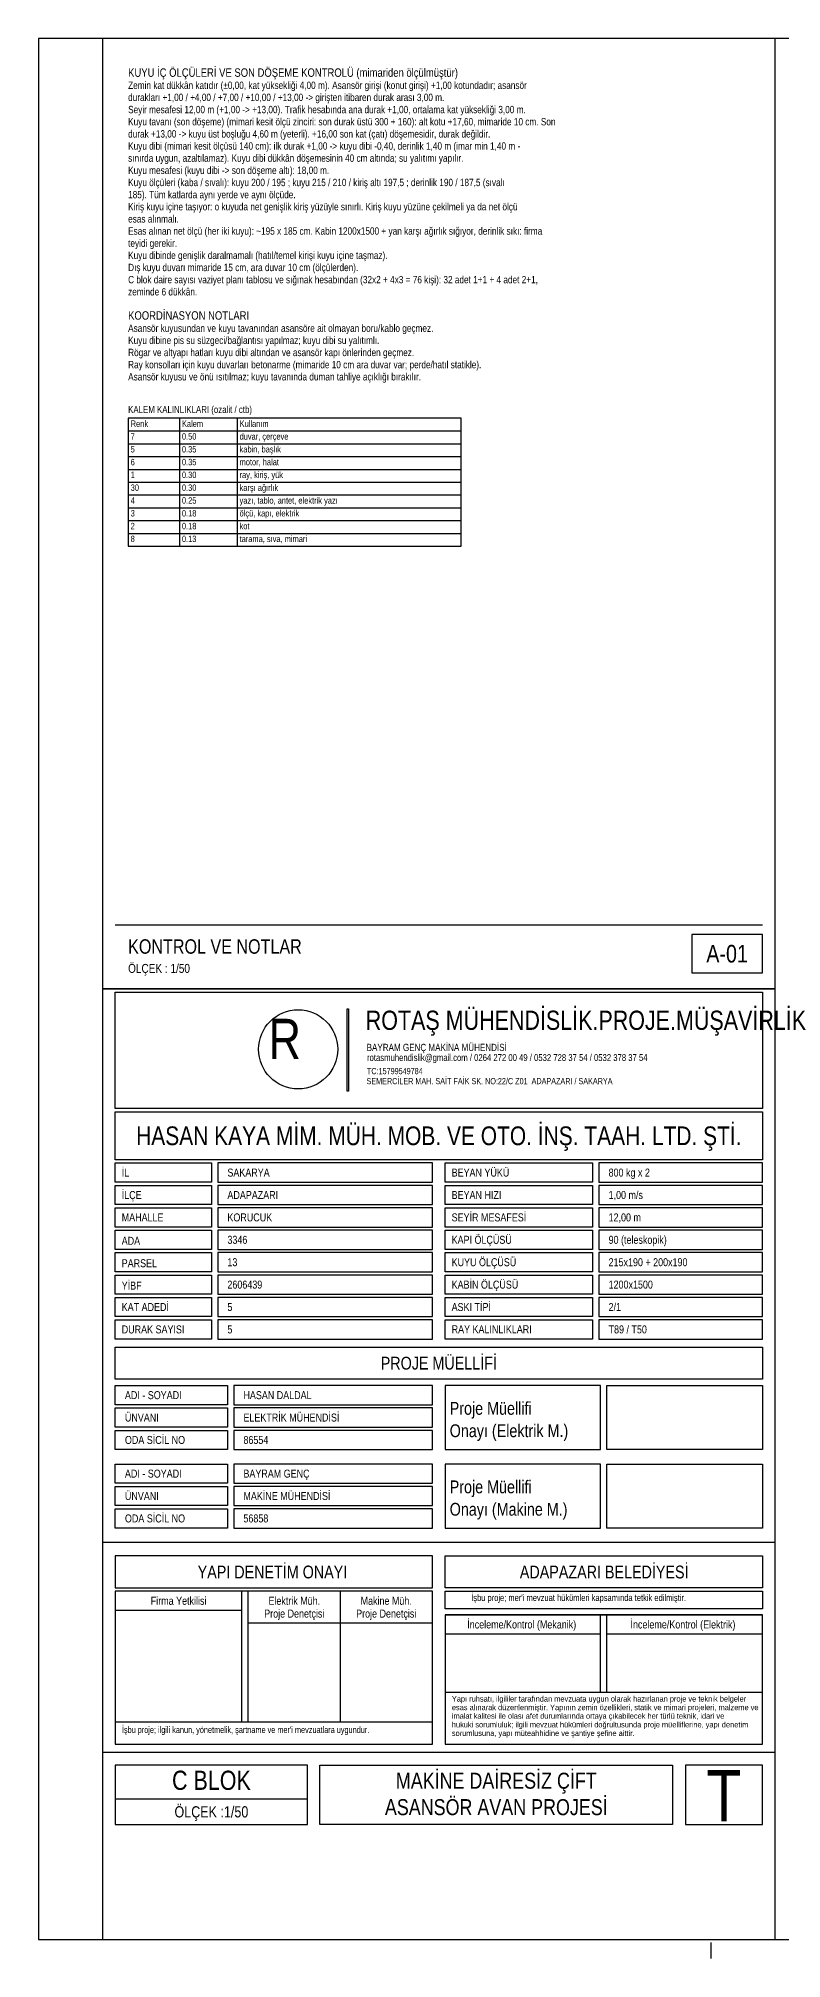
# Model space of a CAD drawing. Header units: centimetres. Extents: x 0 to 13234, y -30 to 2970.
# Drawn here: x 0 to 1160, y -30 to 2970 of the extents above; entities that cross this region are included whole.
import ezdxf
from ezdxf.enums import TextEntityAlignment as Align

# ---------------------------------------------------------------- set-up
doc = ezdxf.new("R2010")
doc.units = ezdxf.units.CM
doc.linetypes.add('CENTER', pattern=[40, 25, -5, 5, -5])
for name, color, linetype in [('SCOTT-ANTET', 4, 'CONTINUOUS'), ('SCOTT-BASLIK', 5, 'CONTINUOUS'), ('SCOTT-CERCEVE', 7, 'CONTINUOUS'), ('SCOTT-EKSEN', 8, 'CENTER'), ('SCOTT-TABLO', 4, 'CONTINUOUS'), ('SCOTT-YAZI', 4, 'CONTINUOUS')]:
    doc.layers.add(name, color=color, linetype=linetype)
doc.styles.get("Standard").update_dxf_attribs({"font": 'arial.ttf', "width": 0.8})

msp = doc.modelspace()

# ---------------------------------------------------------------- linework, layer by layer
at = {"layer": 'SCOTT-ANTET'}
for p, q in [((120, 1585), (1130, 1585)), ((1150, 620), (100, 620)), ((615, 544), (120, 544)), ((317.5, 339.3), (317.5, 544)), ((327.5, 339.3), (327.5, 544)), ((471.2, 544), (471.2, 339.3)), ((317.5, 514), (120, 514)), ((615, 494), (327.5, 494)), ((877.5, 385.7), (877.5, 507)), ((887.5, 385.7), (887.5, 507)), ((877.5, 477), (635, 477)), ((1130, 477), (887.5, 477)), ((1130, 385.7), (635, 385.7)), ((615, 339.3), (120, 339.3)), ((1150, 292.2), (100, 292.2)), ((420, 219.3), (120, 219.3))]:
    msp.add_line(p, q, dxfattribs=at)
msp.add_lwpolyline([(1020, 1510), (1130, 1510), (1130, 1570), (1020, 1570)], close=True, dxfattribs=at)
for points in [[(100, 0), (1150, 0), (1150, 1485), (100, 1485), (100, 0)], [(120, 1298), (120, 1480), (1130, 1480), (1130, 1298), (120, 1298)], [(483.9, 1325), (481.7, 1325), (481.7, 1453.9), (483.9, 1453.9), (483.9, 1325)], [(120, 1218), (120, 1293), (1130, 1293), (1130, 1218), (120, 1218)], [(120, 1213), (270, 1213), (270, 1183), (120, 1183), (120, 1213)], [(615, 1213), (280, 1213), (280, 1183), (615, 1183), (615, 1213)], [(635, 1213), (865, 1213), (865, 1183), (635, 1183), (635, 1213)], [(1130, 1213), (875, 1213), (875, 1183), (1130, 1183), (1130, 1213)], [(120, 1148), (120, 1178), (270, 1178), (270, 1148), (120, 1148)], [(615, 1178), (280, 1178), (280, 1148), (615, 1148), (615, 1178)], [(635, 1148), (635, 1178), (865, 1178), (865, 1148), (635, 1148)], [(1130, 1178), (875, 1178), (875, 1148), (1130, 1148), (1130, 1178)], [(120, 1143), (270, 1143), (270, 1113), (120, 1113), (120, 1143)], [(615, 1143), (280, 1143), (280, 1113), (615, 1113), (615, 1143)], [(635, 1143), (865, 1143), (865, 1113), (635, 1113), (635, 1143)], [(1130, 1143), (875, 1143), (875, 1113), (1130, 1113), (1130, 1143)], [(120, 1078), (120, 1108), (270, 1108), (270, 1078), (120, 1078)], [(615, 1108), (280, 1108), (280, 1078), (615, 1078), (615, 1108)], [(635, 1078), (635, 1108), (865, 1108), (865, 1078), (635, 1078)], [(1130, 1108), (875, 1108), (875, 1078), (1130, 1078), (1130, 1108)], [(120, 1073), (270, 1073), (270, 1043), (120, 1043), (120, 1073)], [(615, 1073), (280, 1073), (280, 1043), (615, 1043), (615, 1073)], [(635, 1073), (865, 1073), (865, 1043), (635, 1043), (635, 1073)], [(1130, 1073), (875, 1073), (875, 1043), (1130, 1043), (1130, 1073)], [(120, 1008), (120, 1038), (270, 1038), (270, 1008), (120, 1008)], [(615, 1038), (280, 1038), (280, 1008), (615, 1008), (615, 1038)], [(635, 1008), (635, 1038), (865, 1038), (865, 1008), (635, 1008)], [(1130, 1038), (875, 1038), (875, 1008), (1130, 1008), (1130, 1038)], [(120, 973), (120, 1003), (270, 1003), (270, 973), (120, 973)], [(615, 1003), (280, 1003), (280, 973), (615, 973), (615, 1003)], [(635, 973), (635, 1003), (865, 1003), (865, 973), (635, 973)], [(1130, 1003), (875, 1003), (875, 973), (1130, 973), (1130, 1003)], [(120, 938), (120, 968), (270, 968), (270, 938), (120, 938)], [(615, 968), (280, 968), (280, 938), (615, 938), (615, 968)], [(635, 938), (635, 968), (865, 968), (865, 938), (635, 938)], [(1130, 968), (875, 968), (875, 938), (1130, 938), (1130, 968)], [(120, 875.3), (120, 925.3), (1130, 925.3), (1130, 875.3), (120, 875.3)], [(120, 865.3), (295, 865.3), (295, 835.3), (120, 835.3), (120, 865.3)], [(615, 865.3), (305, 865.3), (305, 835.3), (615, 835.3), (615, 865.3)], [(635, 765.3), (877.5, 765.3), (877.5, 865.3), (635, 865.3), (635, 765.3)], [(1130, 865.3), (1130, 765.3), (887.5, 765.3), (887.5, 865.3), (1130, 865.3)], [(120, 800.3), (120, 830.3), (295, 830.3), (295, 800.3), (120, 800.3)], [(615, 830.3), (305, 830.3), (305, 800.3), (615, 800.3), (615, 830.3)], [(120, 765.3), (120, 795.3), (295, 795.3), (295, 765.3), (120, 765.3)], [(615, 795.3), (305, 795.3), (305, 765.3), (615, 765.3), (615, 795.3)], [(120, 742.7), (295, 742.7), (295, 712.7), (120, 712.7), (120, 742.7)], [(615, 742.7), (305, 742.7), (305, 712.7), (615, 712.7), (615, 742.7)], [(635, 642.7), (877.5, 642.7), (877.5, 742.7), (635, 742.7), (635, 642.7)], [(1130, 742.7), (1130, 642.7), (887.5, 642.7), (887.5, 742.7), (1130, 742.7)], [(120, 677.7), (120, 707.7), (295, 707.7), (295, 677.7), (120, 677.7)], [(615, 707.7), (305, 707.7), (305, 677.7), (615, 677.7), (615, 707.7)], [(120, 642.7), (120, 672.7), (295, 672.7), (295, 642.7), (120, 642.7)], [(615, 672.7), (305, 672.7), (305, 642.7), (615, 642.7), (615, 672.7)], [(120, 599), (120, 549), (615, 549), (615, 599), (120, 599)], [(1130, 599), (1130, 549), (635, 549), (635, 599), (1130, 599)], [(615, 305), (615, 544), (120, 544), (120, 305), (615, 305)], [(1130, 544), (1130, 516.2), (635, 516.2), (635, 544), (1130, 544)], [(635, 507), (1130, 507), (635, 507), (635, 305), (1130, 305), (1130, 507)], [(420, 272.2), (120, 272.2), (120, 179.3), (420, 179.3), (420, 272.2)], [(990, 272.2), (990, 179.3), (439.5, 179.3), (439.5, 272.2), (990, 272.2)], [(1010, 272.2), (1010, 179.3), (1130, 179.3), (1130, 272.2), (1010, 272.2)]]:
    msp.add_lwpolyline(points, dxfattribs=at)
msp.add_circle((405.4, 1390.6), 61.8, dxfattribs=at)
at = {"layer": 'SCOTT-CERCEVE'}
for p, q in [((1150, 0), (1150, 2970)), ((100, 1485), (1150, 1485))]:
    msp.add_line(p, q, dxfattribs=at)
for points in [[(0, 0), (13233.7, 0), (13233.7, 2970), (0, 2970)], [(100, 0), (13208.7, 0), (13208.7, 2970), (100, 2970)]]:
    msp.add_lwpolyline(points, close=True, dxfattribs=at)
at = {"layer": 'SCOTT-EKSEN'}
msp.add_line((1050, -30), (1050, -5), dxfattribs=at)
at = {"layer": 'SCOTT-TABLO'}
for p, q in [((220, 2376.7), (220, 2176.7)), ((310, 2376.7), (310, 2176.7)), ((140, 2356.7), (660, 2356.7)), ((140, 2336.7), (660, 2336.7)), ((140, 2316.7), (660, 2316.7)), ((140, 2296.7), (660, 2296.7)), ((140, 2276.7), (660, 2276.7)), ((140, 2256.7), (660, 2256.7)), ((140, 2236.7), (660, 2236.7)), ((140, 2216.7), (660, 2216.7)), ((140, 2196.7), (660, 2196.7))]:
    msp.add_line(p, q, dxfattribs=at)
msp.add_lwpolyline([(140, 2176.7), (660, 2176.7), (660, 2376.7), (140, 2376.7)], close=True, dxfattribs=at)

# ---------------------------------------------------------------- texts
at = {"layer": 'SCOTT-ANTET', "width": 0.8}
for s, height, p in [('A-01', 27.5, (1075, 1540)), ('HASAN KAYA MİM. MÜH. MOB. VE OTO. İNŞ. TAAH. LTD. ŞTİ.', 29.271, (625, 1255.5)), ('PROJE MÜELLİFİ', 20, (625, 900.3)), ('YAPI DENETİM ONAYI', 20, (365.3, 574)), ('ADAPAZARI BELEDİYESİ', 20, (883.1, 574)), ('Firma Yetkilisi', 12.5, (218.8, 529)), ('Proje Denetçisi', 12.5, (399.4, 509)), ('Elektrik Müh.', 12.5, (399.4, 529)), ('Proje Denetçisi', 12.5, (542.9, 509)), ('Makine Müh.', 12.5, (542.9, 529)), ('İnceleme/Kontrol (Mekanik)', 12.5, (754.4, 492)), ('İnceleme/Kontrol (Elektrik)', 12.5, (1006.1, 492)), ('C BLOK', 30, (270, 248.6)), ('MAKİNE DAİRESİZ ÇİFT', 25, (714.7, 247.9)), ('T', 80, (1070, 224.4)), ('ÖLÇEK :1/50', 17.5, (270, 199.3)), ('ASANSÖR AVAN PROJESİ', 25, (714.7, 206.6))]:
    msp.add_text(s, height=height, dxfattribs=at).set_placement(p, align=Align.MIDDLE_CENTER)
msp.add_text('ÖLÇEK : 1/50', height=14, dxfattribs=at).set_placement((140, 1510))
for s, height, p in [('ROTAŞ MÜHENDİSLİK.PROJE.MÜŞAVİRLİK', 30, (510.9, 1451)), ('R', 63, (359.1, 1438.3)), ('BAYRAM GENÇ MAKİNA MÜHENDİSİ', 11.26, (512.3, 1399.2)), ('rotasmuhendislik@gmail.com / 0264 272 00 49 / 0532 728 37 54 / 0532 378 37 54', 10.756, (512.9, 1383.1)), ('TC:15799549784', 9.68, (512.8, 1361.4)), ('SEMERCİLER MAH. SAİT FAİK SK. NO:22/C Z01  ADAPAZARI / SAKARYA', 9.68, (512.1, 1345.8)), ("İşbu proje; mer'i mevzuat hükümleri kapsamında tetkik edilmiştir.", 10.5, (675.5, 539.1)), ('Yapı ruhsatı, ilgililer tarafından mevzuata uygun olarak hazırlanan proje ve teknik belgeler', 8.67, (645.3, 380.2)), ('esas alınarak düzenlenmiştir. Yapının zemin özellikleri, statik ve mimari projeleri, malzeme ve', 8.67, (645.3, 366.8)), ("İşbu proje; ilgili kanun, yönetmelik, şartname ve mer'i mevzuatlara uygundur.", 10.2, (130.3, 332.6)), ('imalat kalitesi ile olası afet durumlarında ortaya çıkabilecek her türlü teknik, idari ve', 8.67, (645.3, 353.4)), ('hukuki sorumluluk; ilgili mevzuat hükümleri doğrultusunda proje müelliflerine, yapı denetim', 8.67, (645.3, 339.9)), ('sorumlusuna, yapı müteahhidine ve şantiye şefine aittir.', 8.67, (645.3, 326.5))]:
    msp.add_text(s, height=height, dxfattribs=at).set_placement(p, align=Align.TOP_LEFT)
for s, p in [('İL', (130, 1198)), ('SAKARYA', (295, 1198)), ('BEYAN YÜKÜ', (645, 1198)), ('800 kg x 2', (890, 1198)), ('İLÇE', (130, 1163)), ('ADAPAZARI', (295, 1163)), ('BEYAN HIZI', (645, 1163)), ('1,00 m/s', (890, 1163)), ('MAHALLE', (130, 1128)), ('KORUCUK', (295, 1128)), ('SEYİR MESAFESİ', (645, 1128)), ('12,00 m', (890, 1128)), ('ADA', (130, 1091.4)), ('3346', (295, 1093)), ('KAPI ÖLÇÜSÜ', (645, 1093)), ('90 (teleskopik)', (890, 1093)), ('PARSEL', (130, 1056.4)), ('13', (295, 1058)), ('KUYU ÖLÇÜSÜ', (645, 1058)), ('215x190 + 200x190', (890, 1058)), ('YİBF', (130, 1021.4)), ('2606439', (295, 1023)), ('KABİN ÖLÇÜSÜ', (645, 1023)), ('1200x1500', (890, 1023)), ('KAT ADEDİ', (130, 988)), ('5', (295, 988)), ('ASKI TİPİ', (645, 988)), ('2/1', (890, 988)), ('DURAK SAYISI', (130, 953)), ('5', (295, 953)), ('RAY KALINLIKLARI', (645, 953.2)), ('T89 / T50', (890, 953)), ('ADI - SOYADI', (135, 850.3)), ('HASAN DALDAL', (320, 850.3)), ('ÜNVANI', (135, 815.3)), ('ELEKTRİK MÜHENDİSİ', (320, 815.3)), ('ODA SİCİL NO', (135, 780.3)), ('86554', (320, 780.3)), ('ADI - SOYADI', (135, 727.7)), ('BAYRAM GENÇ', (320, 727.7)), ('ÜNVANI', (135, 692.7)), ('MAKİNE MÜHENDİSİ', (320, 692.7)), ('ODA SİCİL NO', (135, 657.7)), ('56858', (320, 657.7))]:
    msp.add_text(s, height=12.5, dxfattribs=at).set_placement(p, align=Align.MIDDLE_LEFT)
for s, p in [('Proje Müellifi', (642, 813.7)), ('Onayı (Elektrik M.)', (642, 778.7)), ('Proje Müellifi', (642, 691)), ('Onayı (Makine M.)', (642, 656))]:
    msp.add_text(s, height=20, dxfattribs=at).set_placement(p, align=Align.BOTTOM_LEFT)
at = {"layer": 'SCOTT-BASLIK', "width": 0.8}
for s, height, p in [('KUYU İÇ ÖLÇÜLERİ VE SON DÖŞEME KONTROLÜ (mimariden ölçülmüştür)', 13.225, (140, 2910)), ('KOORDİNASYON NOTLARI', 13.225, (140, 2530.5)), ('KALEM KALINLIKLARI (ozalit / ctb)', 11, (140, 2384.7)), ('Renk', 10, (144, 2363.1)), ('Kalem', 10, (224, 2363.1)), ('Kullanım', 10, (314, 2363.1)), ('KONTROL VE NOTLAR', 22.5, (140, 1540))]:
    msp.add_text(s, height=height, dxfattribs=at).set_placement(p)
at = {"layer": 'SCOTT-TABLO', "width": 0.8}
for s, p in [('7', (144, 2343.1)), ('0.50', (224, 2343.1)), ('duvar, çerçeve', (314, 2343.1)), ('5', (144, 2323.1)), ('6', (144, 2303.1)), ('0.35', (224, 2323.1)), ('0.35', (224, 2303.1)), ('motor, halat', (314, 2303.1)), ('kabin, başlık', (314, 2323.1)), ('1', (144, 2283.1)), ('0.30', (224, 2283.1)), ('ray, kiriş, yük', (314, 2283.1)), ('4', (144, 2243.1)), ('30', (144, 2263.1)), ('0.30', (224, 2263.1)), ('0.25', (224, 2243.1)), ('yazı, tablo, antet, elektrik yazı', (314, 2243.1)), ('karşı ağırlık', (314, 2263.1)), ('3', (144, 2223.1)), ('0.18', (224, 2223.1)), ('ölçü, kapı, elektrik', (314, 2223.1)), ('8', (144, 2183.1)), ('2', (144, 2203.1)), ('0.18', (224, 2203.1)), ('0.13', (224, 2183.1)), ('tarama, sıva, mimari', (314, 2183.1)), ('kot', (314, 2203.1))]:
    msp.add_text(s, height=10, dxfattribs=at).set_placement(p)
at = {"layer": 'SCOTT-YAZI', "width": 0.8}
for s, p in [('Zemin kat dükkân katıdır (%%p0,00, kat yüksekliği 4,00 m). Asansör girişi (konut girişi) +1,00 kotundadır; asansör', (140, 2891)), ('durakları +1,00 / +4,00 / +7,00 / +10,00 / +13,00 -> girişten itibaren durak arası 3,00 m.', (140, 2872.1)), ('Seyir mesafesi 12,00 m (+1,00 -> +13,00). Trafik hesabında ana durak +1,00, ortalama kat yüksekliği 3,00 m.', (140, 2853.1)), ('durak +13,00 -> kuyu üst boşluğu 4,60 m (yeterli). +16,00 son kat (çatı) döşemesidir, durak değildir.', (140, 2815.1)), ('Kuyu tavanı (son döşeme) (mimari kesit ölçü zinciri: son durak üstü 300 + 160): alt kotu +17,60, mimaride 10 cm. Son', (140, 2834.1)), ('Kuyu dibi (mimari kesit ölçüsü 140 cm): ilk durak +1,00 -> kuyu dibi -0,40, derinlik 1,40 m (imar min 1,40 m -', (140, 2796.2)), ('sınırda uygun, azaltılamaz). Kuyu dibi dükkân döşemesinin 40 cm altında; su yalıtımı yapılır.', (140, 2777.2)), ('Kuyu mesafesi (kuyu dibi -> son döşeme altı): 18,00 m.', (140, 2758.2)), ('185). Tüm katlarda aynı yerde ve aynı ölçüde.', (140, 2720.2)), ('Kuyu ölçüleri (kaba / sıvalı): kuyu 200 / 195 ; kuyu 215 / 210 / kiriş altı 197,5 ; derinlik 190 / 187,5 (sıvalı', (140, 2739.2)), ('Kiriş kuyu içine taşıyor: o kuyuda net genişlik kiriş yüzüyle sınırlı. Kiriş kuyu yüzüne çekilmeli ya da net ölçü', (140, 2701.3)), ('esas alınmalı.', (140, 2682.3)), ('Esas alınan net ölçü (her iki kuyu): ~195 x 185 cm. Kabin 1200x1500 + yan karşı ağırlık sığıyor, derinlik sıkı: firma', (140, 2663.3)), ('teyidi gerekir.', (140, 2644.3)), ('Kuyu dibinde genişlik daralmamalı (hatıl/temel kirişi kuyu içine taşmaz).', (140, 2625.4)), ('Dış kuyu duvarı mimaride 15 cm, ara duvar 10 cm (ölçülerden).', (140, 2606.4)), ('zeminde 6 dükkân.', (140, 2568.4)), ('C blok daire sayısı vaziyet planı tablosu ve sığınak hesabından (32x2 + 4x3 = 76 kişi): 32 adet 1+1 + 4 adet 2+1,', (140, 2587.4)), ('Asansör kuyusundan ve kuyu tavanından asansöre ait olmayan boru/kablo geçmez.', (140, 2511.5)), ('Kuyu dibine pis su süzgeci/bağlantısı yapılmaz; kuyu dibi su yalıtımlı.', (140, 2492.6)), ('Rögar ve altyapı hatları kuyu dibi altından ve asansör kapı önlerinden geçmez.', (140, 2473.6)), ('Ray konsolları için kuyu duvarları betonarme (mimaride 10 cm ara duvar var; perde/hatıl statikle).', (140, 2454.6)), ('Asansör kuyusu ve önü ısıtılmaz; kuyu tavanında duman tahliye açıklığı bırakılır.', (140, 2435.6))]:
    msp.add_text(s, height=11.5, dxfattribs=at).set_placement(p)

doc.saveas('drawing.dxf')
